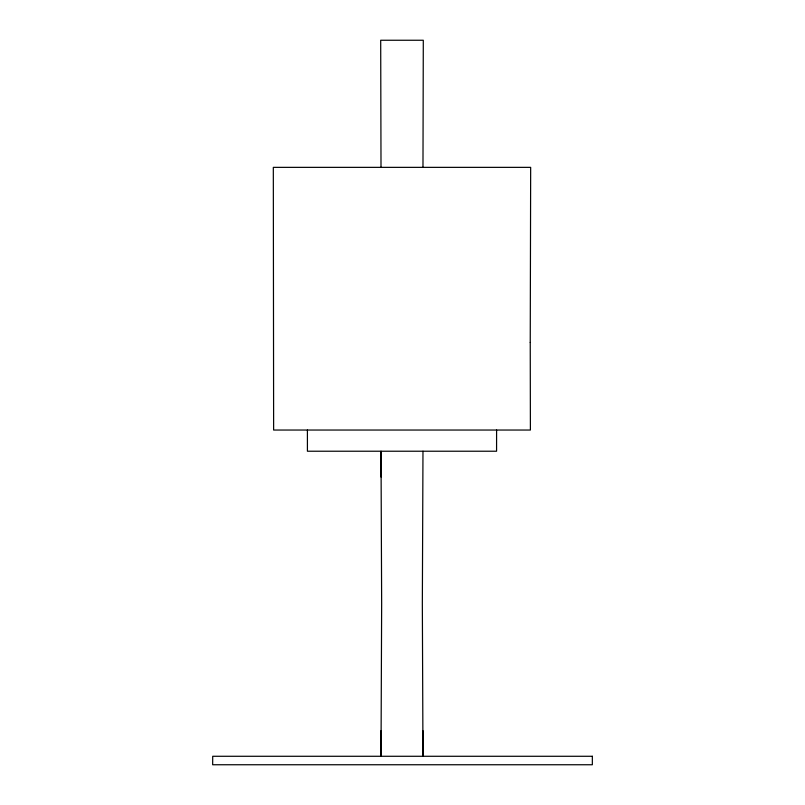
<?xml version="1.0" encoding="UTF-8"?>
<svg xmlns="http://www.w3.org/2000/svg" width="805" height="805" viewBox="0 0 805 805"><rect width="100%" height="100%" fill="white"/><g stroke="black" fill="none" stroke-linecap="round" stroke-linejoin="round"><path stroke-width="1.21" d="M496.594 430.041L496.574 451.223L307.419 451.223L307.409 430.041M381.047 730.598L381.007 756.277L381.651 603.82L381.007 451.223L381.017 477.013M422.977 167.359L423.299 40.25L380.695 40.25L381.007 167.359M422.977 451.223L422.343 603.82L422.977 756.277L422.907 730.588M530.243 342.477L530.394 430.041L273.63 430.041L273.318 167.359L530.666 167.359L530.243 342.477M592.339 756.277L592.339 764.75L212.661 764.75L212.711 756.277L592.339 756.277"/></g></svg>
